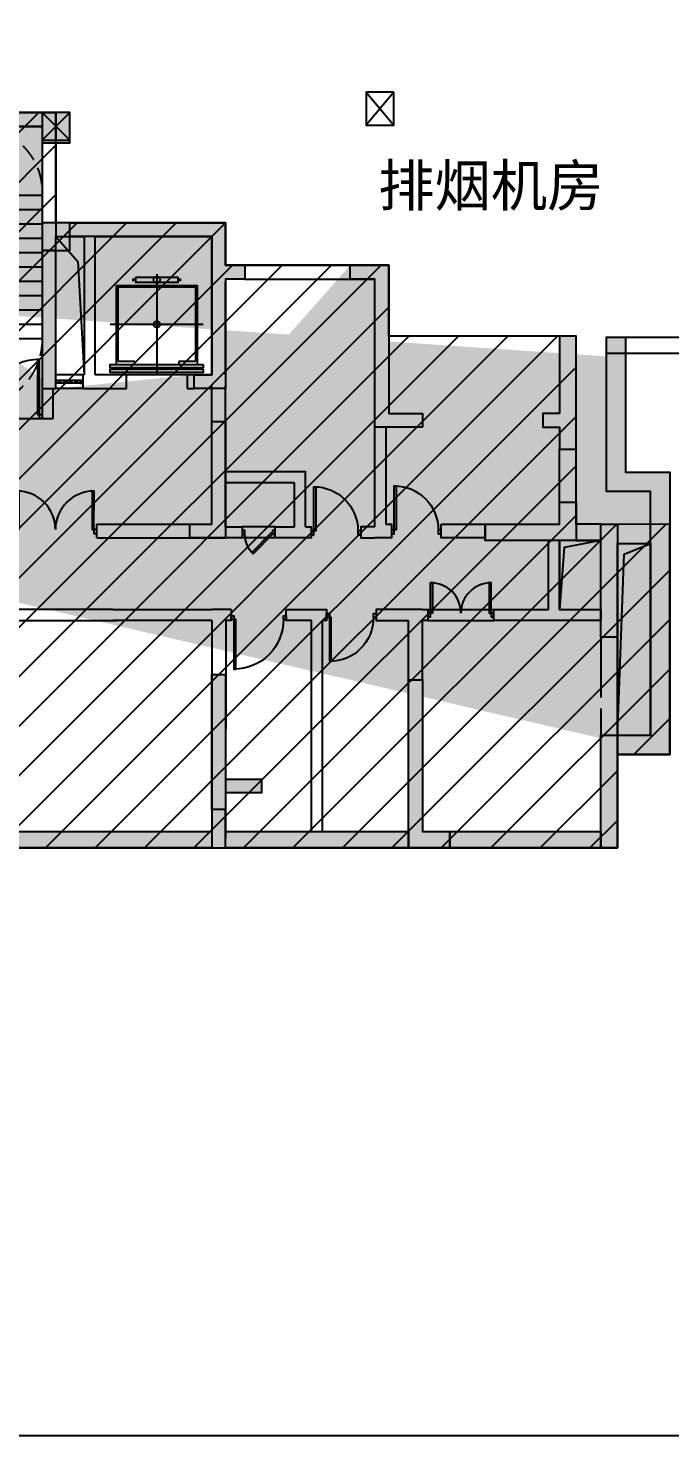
# Model space of a CAD drawing. Header units: millimetres. Extents: x -248992 to 1906102, y -24098 to 332602.
# Drawn here: x 772032 to 783680, y -24098 to 1459 of the extents above; entities that cross this region are included whole.
import ezdxf
from ezdxf.enums import TextEntityAlignment as Align

# ---------------------------------------------------------------- set-up
doc = ezdxf.new("R2010")
doc.units = ezdxf.units.MM
doc.header["$LTSCALE"] = 100
doc.linetypes.add('X-CORE-BF$0$HIDDEN2', pattern=[4.7625, 3.175, -1.5875])
doc.linetypes.add('X-CORE-BF$0$XG-14CORE-SF$0$X1-CORE-SF$0$HIDDEN2', pattern=[4.7625, 3.175, -1.5875])
for name, color, linetype in [('-ACO-TTLB', 153, 'Continuous'), ('18#-W-B1F$0$S-WALL-S', 4, 'Continuous'), ('18#-WTC-B1F$0$S-HATCH-X', 251, 'Continuous'), ('18#-WTC-B1F$0$S-WALL-S', 4, 'Continuous'), ('A-HATCH', 251, 'Continuous'), ('A-ROOM-IDEN', 31, 'Continuous'), ('A6-W-B1$0$S-WALL-S', 4, 'Continuous'), ('X-BF-18$0$A-DOOR', 190, 'Continuous'), ('X-BF-18$0$A-ROOF', 140, 'Continuous'), ('X-BF-18$0$A-WALL', 2, 'Continuous'), ('X-BF-18$0$xref(dwg引用图层)', 7, 'Continuous'), ('X-BF-18$0$XU-CORE-1F-N$0$A-DOOR', 190, 'Continuous'), ('X-BF-18$0$XU-CORE-SF$0$A-DOOR', 190, 'Continuous'), ('X-BF-18$0$XU-CORE-SF$0$XU-CORE-SF$0$A-STAIR', 142, 'Continuous'), ('X-CORE-BF$0$A-HOLE-FLOR', 242, 'Continuous'), ('X-CORE-BF$0$A-INDEX', 134, 'Continuous'), ('X-CORE-BF$0$A-RAIL', 55, 'Continuous'), ('X-CORE-BF$0$A-STAIR', 142, 'Continuous'), ('X-CORE-BF$0$A-WALL', 2, 'Continuous'), ('X-CORE-BF$0$XU-CORE-28F-1F$0$A-STAIR', 142, 'Continuous'), ('X-CORE-BF$0$XU-CORE-SF$0$A-EVTR', 193, 'Continuous'), ('X-CORE-BF$0$XU-CORE-SF$0$XU-CORE-SF$0$A-DOOR', 190, 'Continuous'), ('X-CORE-BF$0$XU-CORE-SF$0$XU-CORE-SF$0$A-SILL', 135, 'Continuous'), ('X-CORE-BF$0$XU-CORE-SF$0$XU-CORE-SF$0$A-STAIR', 142, 'Continuous'), ('X-CORE-BF$0$XU-CORE-SF$0$XU-CORE-SF$0$A-WIND', 126, 'Continuous'), ('xref(dwg引用图层)', 7, 'Continuous')]:
    doc.layers.add(name, color=color, linetype=linetype)
doc.layers.add('A6-W-B1$0$S-EDIT', color=241, linetype='Continuous', plot=False)
doc.layers.add('X-CORE-BF$0$XG-14CORE-SF$0$X1-CORE-SF$0$-ACO-PLTW', color=220, linetype='X-CORE-BF$0$XG-14CORE-SF$0$X1-CORE-SF$0$HIDDEN2', plot=False)
doc.layers.add('yichutu', color=7, linetype='Continuous', true_color=0xffffff, plot=False)
doc.styles.add('华文细黑', font='STXIHEI.TTF')

# ---------------------------------------------------------------- blocks, each defined once
blk = doc.blocks.new('*U312')
at = {"color": 0, "linetype": 'ByBlock', "lineweight": -2}
for points in [[(-1000, -35), (-950, -35), (-950, 35), (-1000, 35)], [(-50, -35), (0, -35), (0, 35), (-50, 35)], [(-85, -935), (-85, -35), (-50, -35), (-50, -935)]]:
    blk.add_lwpolyline(points, close=True, dxfattribs=at)
blk.add_arc((-50, -35), 900, 180, 270, dxfattribs=at)
blk = doc.blocks.new('*U320')
at = {"linetype": 'ByBlock', "lineweight": -2}
for points in [[(0, -35), (50, -35), (50, 35), (0, 35)], [(1450, -36), (1500, -36), (1500, 34), (1450, 34)], [(84, -735), (85, -35), (50, -35), (49, -735)], [(1414, -736), (1415, -36), (1450, -36), (1449, -736)]]:
    blk.add_lwpolyline(points, close=True, dxfattribs=at)
for centre, start, end in [((50, -35), 269.9503, 359.9503), ((1450, -36), 179.9503, 269.9503)]:
    blk.add_arc(centre, 700, start, end, dxfattribs=at)
blk = doc.blocks.new('*U321')
at = {"linetype": 'ByBlock', "lineweight": -2}
for points in [[(0, -35), (50, -35), (50, 35), (0, 35)], [(1150, -36), (1200, -36), (1200, 34), (1150, 34)], [(84, -585), (85, -35), (50, -35), (49, -585)], [(1114, -586), (1115, -36), (1150, -36), (1149, -586)]]:
    blk.add_lwpolyline(points, close=True, dxfattribs=at)
for centre, start, end in [((50, -35), 269.9503, 359.9503), ((1150, -36), 179.9503, 269.9503)]:
    blk.add_arc(centre, 550, start, end, dxfattribs=at)
blk = doc.blocks.new('*U322')
at = {"color": 0, "linetype": 'ByBlock', "lineweight": -2}
for points in [[(-85, 835), (-85, 35), (-50, 35), (-50, 835)], [(-900, 35), (-850, 35), (-850, -35), (-900, -35)], [(-50, 35), (0, 35), (0, -35), (-50, -35)]]:
    blk.add_lwpolyline(points, close=True, dxfattribs=at)
blk.add_arc((-50, 35), 800, 90, 180, dxfattribs=at)
blk = doc.blocks.new('*U323')
at = {"color": 0, "linetype": 'ByBlock', "lineweight": -2}
for points in [[(-85, 835), (-85, 35), (-50, 35), (-50, 835)], [(-900, 35), (-850, 35), (-850, -35), (-900, -35)], [(-50, 35), (0, 35), (0, -35), (-50, -35)]]:
    blk.add_lwpolyline(points, close=True, dxfattribs=at)
blk.add_arc((-50, 35), 800, 90, 180, dxfattribs=at)
blk = doc.blocks.new('*U317')
at = {"color": 0, "linetype": 'ByBlock', "lineweight": -2}
for points in [[(-900, -35), (-850, -35), (-850, 35), (-900, 35)], [(-50, -35), (0, -35), (0, 35), (-50, 35)], [(-85, -835), (-85, -35), (-50, -35), (-50, -835)]]:
    blk.add_lwpolyline(points, close=True, dxfattribs=at)
blk.add_arc((-50, -35), 800, 180, 270, dxfattribs=at)
blk = doc.blocks.new('X-CORE-BF$0$XU-CORE-SF$0$A-EVTR-a')
for p, q in [((0, 1825), (0, 0)), ((-430, 1700), (-430, 1750)), ((-380, 1725), (-430, 1725)), ((380, 1725), (430, 1725)), ((430, 1700), (430, 1750)), ((844, 915), (-844, 915)), ((550, 0), (-550, 0))]:
    blk.add_line(p, q)
for points in [[(-731, 190), (-731, 1625), (731, 1625), (731, 190)], [(-700, 245), (-700, 1595), (700, 1595), (700, 245)], [(-400, 245), (-700, 245)], [(-400, 190), (-400, 245)], [(700, 245), (400, 245)], [(400, 245), (400, 190)]]:
    blk.add_lwpolyline(points)
for points in [[(-380, 1775), (380, 1775), (380, 1675), (-380, 1675)], [(844, 190), (844, 130), (-844, 130), (-844, 190)], [(844, 100), (844, 40), (-844, 40), (-844, 100)]]:
    blk.add_lwpolyline(points, close=True)
blk.add_circle((0, 1725), 60)
blk.add_ellipse((0, 915), major_axis=(-60.1, 0), ratio=0.918919, start_param=-1.570796, end_param=4.712389)
blk = doc.blocks.new('*U236')
for p, q in [((-25, 0), (-25, 490)), ((25, 0), (25, 490))]:
    blk.add_line(p, q)
for points in [[(25, 490), (-25, 490), (-25, 440), (25, 440)], [(25, 490), (-25, 490), (-25, 440), (25, 440)], [(22, 487), (-22, 487), (-22, 443), (22, 443)], [(22, 487), (-22, 487), (-22, 443), (22, 443)], [(16, 395), (13, 395), (13, 399), (-16, 445), (-16, 450), (-13, 450), (-13, 446), (16, 400), (16, 395)], [(16, 295), (13, 295), (13, 299), (-16, 345), (-16, 350), (-13, 350), (-13, 346), (16, 300), (16, 295)], [(25, 0), (-25, 0), (-25, 50), (25, 50)], [(25, 0), (-25, 0), (-25, 50), (25, 50)], [(22, 3), (-22, 3), (-22, 47), (22, 47)], [(22, 3), (-22, 3), (-22, 47), (22, 47)], [(16, 195), (13, 195), (13, 199), (-16, 245), (-16, 250), (-13, 250), (-13, 246), (16, 200), (16, 195)], [(16, 95), (13, 95), (13, 99), (-16, 145), (-16, 150), (-13, 150), (-13, 146), (16, 100), (16, 95)]]:
    blk.add_lwpolyline(points, close=True)
blk = doc.blocks.new('*U237')
at = {"color": 0, "linetype": 'ByBlock', "lineweight": -2}
for points in [[(-85, 1035), (-85, 35), (-50, 35), (-50, 1035)], [(-1100, 35), (-1050, 35), (-1050, -35), (-1100, -35)], [(-50, 35), (0, 35), (0, -35), (-50, -35)]]:
    blk.add_lwpolyline(points, close=True, dxfattribs=at)
blk.add_arc((-50, 35), 1000, 90, 180, dxfattribs=at)
blk = doc.blocks.new('*U234')
blk.add_line((0, 1146), (0, 0))
at = {"const_width": 20}
blk.add_lwpolyline([(-103, 1092), (0, 1146), (103, 1092)], dxfattribs=at)
at = {"const_width": 45}
blk.add_lwpolyline([(-6, -22, 1), (6, 22, 1)], format="xyb", close=True, dxfattribs=at)
blk = doc.blocks.new('*U235')
blk.add_lwpolyline([(0, 0), (0, 3158), (1425, 3158), (1425, 1402)])
at = {"const_width": 20}
blk.add_lwpolyline([(1528, 1456), (1425, 1402), (1322, 1456)], dxfattribs=at)
at = {"const_width": 45}
blk.add_lwpolyline([(-6, -22, 1), (6, 22, 1)], format="xyb", close=True, dxfattribs=at)
blk = doc.blocks.new('X-CORE-BF')
at = {"layer": 'X-CORE-BF$0$A-HOLE-FLOR'}
blk.add_lwpolyline([(10090, 11610), (9693, 11157), (9580, 9100)], dxfattribs=at)
at = {"layer": 'X-CORE-BF$0$A-INDEX'}
for points in [[(12940, 11208), (12380, 11068), (12371, 10942), (12332, 11097), (12322, 10971), (11690, 10813)], [(12329, 11055), (11690, 10896)], [(12374, 10984), (12940, 11126)]]:
    blk.add_lwpolyline(points, dxfattribs=at)
at = {"layer": 'X-CORE-BF$0$A-RAIL'}
for points in [[(11765, 10914), (11765, 12435), (11515, 12435), (11515, 9655), (11765, 9655), (11765, 10832)], [(11715, 10819), (11715, 9705), (11565, 9705), (11565, 12385), (11715, 12385), (11715, 10902)]]:
    blk.add_lwpolyline(points, dxfattribs=at)
at = {"layer": 'X-CORE-BF$0$A-STAIR'}
blk.add_lwpolyline([(11590, 12360), (11590, 9730), (11690, 9730), (11690, 12360)], close=True, dxfattribs=at)
at = {"layer": 'X-CORE-BF$0$A-STAIR', "linetype": 'X-CORE-BF$0$HIDDEN2'}
for centre, radius, start, end in [((11540, 12410), 1200, 89.7585, 182.388), ((11740, 12410), 1200, 357.612, 90.2415), ((11590, 9760), 1250, 180, 270), ((11740, 9680), 1200, 270, 1.6924)]:
    blk.add_arc(centre, radius, start, end, dxfattribs=at)
at = {"layer": 'X-CORE-BF$0$A-WALL'}
for p, q in [((12940, 13610), (10340, 13610)), ((10340, 13610), (10340, 8410)), ((12940, 8410), (12940, 13610)), ((9380, 11610), (7260, 11610)), ((7260, 11610), (7260, 9100)), ((9380, 9100), (9380, 11610)), ((10090, 11610), (9580, 11610)), ((9580, 11610), (9580, 9100)), ((10090, 9100), (10090, 11610)), ((13190, 10890), (13190, 8310)), ((7260, 9100), (7710, 9100)), ((7710, 9100), (7710, 8850)), ((8810, 8850), (8810, 9100)), ((8810, 9100), (9380, 9100)), ((9580, 9100), (9600, 9100)), ((9600, 9100), (9600, 8850)), ((10090, 8850), (10090, 9100)), ((10090, 9100), (10090, 9100)), ((7710, 8850), (7583, 8850)), ((9600, 8850), (8810, 8850)), ((10140, 8850), (10090, 8850)), ((10140, 8310), (10140, 8850)), ((13190, 8510), (13190, 8510)), ((13190, 8510), (13190, 8310)), ((10340, 8310), (10140, 8310)), ((10340, 8410), (10340, 8410)), ((10340, 8410), (10340, 8310)), ((11440, 8310), (11440, 8410)), ((11440, 8410), (12940, 8410)), ((11660, 8310), (11440, 8310)), ((11780, 8310), (11660, 8310)), ((11660, 8310), (11660, 8310)), ((13190, 8310), (11780, 8310)), ((11780, 8310), (11780, 8310))]:
    blk.add_line(p, q, dxfattribs=at)
for points in [[(13190, 10890), (13190, 13860), (10090, 13860), (10090, 11610)], [(7010, 9100), (7010, 10790)]]:
    blk.add_lwpolyline(points, dxfattribs=at)
at = {"layer": 'X-CORE-BF$0$XG-14CORE-SF$0$X1-CORE-SF$0$-ACO-PLTW'}
blk.add_lwpolyline([(11740, 12410), (11540, 12410), (11540, 9680), (11740, 9680)], close=True, dxfattribs=at)
at = {"layer": 'X-CORE-BF$0$XU-CORE-28F-1F$0$A-STAIR'}
for p, q in [((11715, 11580), (11690, 11580)), ((12940, 11580), (11765, 11580)), ((11715, 11320), (11690, 11320)), ((12940, 11320), (11765, 11320)), ((11715, 11060), (11690, 11060)), ((12329, 11060), (11765, 11060)), ((12380, 11060), (12341, 11060)), ((12940, 11030), (12557, 11030)), ((11715, 10770), (11690, 10770)), ((12940, 10770), (11765, 10770)), ((11715, 10510), (11690, 10510)), ((12940, 10510), (11765, 10510)), ((11715, 10250), (11690, 10250)), ((12940, 10250), (11765, 10250)), ((11715, 9990), (11690, 9990)), ((12940, 9990), (11765, 9990)), ((11715, 9730), (11690, 9730)), ((12940, 9730), (11765, 9730))]:
    blk.add_line(p, q, dxfattribs=at)
for points in [[(11515, 12360), (10340, 12360)], [(11590, 12360), (11565, 12360)], [(11690, 12360), (11715, 12360)], [(11765, 12360), (12940, 12360)], [(11515, 12100), (10340, 12100)], [(11590, 12100), (11565, 12100)], [(11690, 12100), (11715, 12100)], [(11765, 12100), (12940, 12100)], [(11515, 11840), (10340, 11840)], [(11590, 11840), (11565, 11840)], [(11690, 11840), (11715, 11840)], [(11765, 11840), (12940, 11840)], [(11515, 11580), (10340, 11580)], [(11590, 11580), (11565, 11580)], [(11515, 11320), (10340, 11320)], [(11590, 11320), (11565, 11320)], [(11515, 11060), (10340, 11060)], [(11590, 11060), (11565, 11060)], [(11515, 10800), (10340, 10800)], [(11590, 10800), (11565, 10800)], [(11515, 10540), (10340, 10540)], [(11590, 10540), (11565, 10540)], [(11515, 10280), (10340, 10280)], [(11590, 10280), (11565, 10280)], [(11515, 10020), (10340, 10020)], [(11590, 10020), (11565, 10020)], [(11515, 9760), (10340, 9760)], [(11590, 9760), (11565, 9760)]]:
    blk.add_lwpolyline(points, dxfattribs=at)
at = {"layer": 'X-CORE-BF$0$XU-CORE-SF$0$XU-CORE-SF$0$A-SILL'}
for points in [[(9600, 9100), (10090, 9100)], [(9600, 8850), (10090, 8850)]]:
    blk.add_lwpolyline(points, dxfattribs=at)
at = {"layer": 'X-CORE-BF$0$XU-CORE-SF$0$XU-CORE-SF$0$A-STAIR'}
blk.add_lwpolyline([(11440, 8310), (10340, 8310)], dxfattribs=at)
at = {"layer": 'X-CORE-BF$0$A-INDEX'}
blk.add_blockref('*U235', (10927, 9760), dxfattribs=at)
at = {"layer": 'X-CORE-BF$0$A-INDEX', "xscale": -1}
blk.add_blockref('*U234', (12352, 9730), dxfattribs=at)
at = {"layer": 'X-CORE-BF$0$XU-CORE-SF$0$A-EVTR', "xscale": -1}
blk.add_blockref('X-CORE-BF$0$XU-CORE-SF$0$A-EVTR-a', (8260, 9100), dxfattribs=at)
at = {"layer": 'X-CORE-BF$0$XU-CORE-SF$0$XU-CORE-SF$0$A-DOOR', "extrusion": (0, 0, -1), "zscale": -1}
blk.add_blockref('*U237', (-10340, 8345), dxfattribs=at)
at = {"layer": 'X-CORE-BF$0$XU-CORE-SF$0$XU-CORE-SF$0$A-WIND', "rotation": 270}
blk.add_blockref('*U236', (9600, 8973), dxfattribs=at)
blk = doc.blocks.new('*U314')
at = {"linetype": 'ByBlock', "lineweight": -2}
for points in [[(-428, 364), (-75, 10), (-50, 35), (-404, 389)], [(-600, 35), (-550, 35), (-550, -35), (-600, -35)], [(-50, 35), (0, 35), (0, -35), (-50, -35)]]:
    blk.add_lwpolyline(points, close=True, dxfattribs=at)
blk.add_arc((-50, 35), 500, 135, 180, dxfattribs=at)
blk = doc.blocks.new('X-BF-18')
at = {"layer": 'X-BF-18$0$A-ROOF', "color": 1, "linetype": 'Continuous', "ltscale": 0.5}
for points in [[(40200, 6090), (39450, 6090), (39450, 4840), (40200, 4840)], [(40500, 6040), (41100, 6040), (41100, 2550), (40500, 2550)]]:
    blk.add_lwpolyline(points, close=True, dxfattribs=at)
for points in [[(40200, 6090), (39534, 5967), (39450, 4840)], [(40500, 2550), (40621, 5843), (41100, 6040)]]:
    blk.add_lwpolyline(points, dxfattribs=at)
at = {"layer": 'X-BF-18$0$A-WALL'}
for p, q in [((36300, 8150), (36300, 7390)), ((36300, 7390), (36300, 6390)), ((37300, 6390), (38103, 6390)), ((38103, 6390), (38103, 6140)), ((38103, 6140), (37883, 6140)), ((37883, 6140), (37883, 6140)), ((31340, 4840), (30324, 4840)), ((30324, 4640), (31417, 4640)), ((31340, 4840), (33141, 4840)), ((33141, 4640), (31340, 4640))]:
    blk.add_line(p, q, dxfattribs=at)
for points in [[(33740, 11090), (35050, 11090), (35050, 11090), (36100, 11090), (36100, 11090)], [(33740, 10840), (34850, 10840), (34850, 10840), (36100, 10840)], [(31050, 6389), (33140, 6389), (33140, 8900)], [(33390, 6340), (33390, 8900)], [(36100, 7390), (36100, 8150)], [(39450, 6790), (39450, 7750)], [(39750, 6790), (39750, 7750)], [(34841, 6340), (34841, 7340), (33390, 7340)], [(36100, 6340), (36100, 7390)], [(34641, 7140), (33390, 7140)], [(34641, 6340), (34641, 7140)], [(36300, 6390), (36400, 6390), (36400, 6140), (36100, 6140)], [(37883, 6140), (37300, 6140), (37300, 6390)], [(31050, 6140), (31050, 6389)], [(31050, 6140), (33390, 6140)], [(33390, 6340), (33691, 6340), (33691, 6140)], [(33691, 6140), (33390, 6140)], [(34841, 6340), (34941, 6340), (34941, 6140), (34291, 6140)], [(34291, 6140), (34291, 6340), (34641, 6340)], [(36100, 6340), (35841, 6340), (35841, 6140), (36100, 6140)], [(39250, 4840), (39250, 6090)], [(39450, 4840), (39450, 6090)], [(40500, 6040), (41100, 6040), (41100, 2550), (40500, 2550)], [(30324, 4840), (28661, 4840), (28660, 3991), (28560, 3991), (28560, 3791), (28860, 3791), (28861, 4640), (30351, 4640)], [(33141, 4640), (33140, 690)], [(33491, 4840), (33141, 4840)], [(33491, 4840), (33491, 4640), (33391, 4640), (33390, 690)], [(34491, 4840), (35223, 4840), (35223, 4640), (35150, 4640)], [(34950, 4640), (34491, 4640), (34491, 4840)], [(34950, 810), (34950, 4640)], [(35150, 810), (35150, 4640)], [(36960, 4840), (36123, 4840), (36123, 4640), (36710, 4640)], [(36710, 3560), (36710, 4640)], [(37060, 4840), (37060, 4640), (36960, 4640)], [(36960, 4840), (37060, 4840)], [(36960, 3560), (36960, 4640)], [(39450, 4840), (40200, 4840), (40200, 4640), (38260, 4640), (38260, 4840), (39250, 4840)], [(40200, 4340), (40200, 3240)], [(40500, 4340), (40500, 2560)], [(40200, 3040), (40200, 2560)]]:
    blk.add_lwpolyline(points, dxfattribs=at)
at = {"layer": 'X-BF-18$0$XU-CORE-SF$0$XU-CORE-SF$0$A-STAIR'}
for points in [[(34291, 6340), (33691, 6340)], [(34291, 6140), (33691, 6140)], [(37060, 4840), (38260, 4840)], [(37060, 4640), (38260, 4640)]]:
    blk.add_lwpolyline(points, dxfattribs=at)
at = {"layer": 'X-BF-18$0$A-DOOR', "xscale": -1, "rotation": 180}
blk.add_blockref('*U314', (34291, 6240), dxfattribs=at)
at = {"layer": 'X-BF-18$0$xref(dwg引用图层)', "xscale": -1}
blk.add_blockref('X-CORE-BF', (40400, 0), dxfattribs=at)
at = {"layer": 'X-BF-18$0$XU-CORE-1F-N$0$A-DOOR', "rotation": 180}
for name, p in [('*U320', (31050, 6255)), ('*U321', (38260, 4739))]:
    blk.add_blockref(name, p, dxfattribs=at)
at = {"layer": 'X-BF-18$0$XU-CORE-SF$0$A-DOOR', "extrusion": (0, 0, -1), "zscale": -1}
for name, p in [('*U322', (-34941, 6233)), ('*U323', (-36400, 6250)), ('*U312', (-33491, 4692)), ('*U317', (-35223, 4730))]:
    blk.add_blockref(name, p, dxfattribs=at)
blk = doc.blocks.new('18#-W-B1F', base_point=(-68204, -144150))
at = {"layer": '18#-W-B1F$0$S-WALL-S', "color": 0, "linetype": 'ByBlock'}
for points in [[(-38144, -130290), (-38144, -130540), (-40744, -130540), (-40744, -135640), (-40744, -136160), (-40994, -136160), (-40994, -133310), (-41344, -133310), (-41344, -133060), (-40994, -133060), (-40994, -130290), (-38144, -130290), (-38144, -130290)], [(-37644, -132290), (-34814, -132290), (-34814, -133060), (-34464, -133060), (-34464, -133310), (-34814, -133310), (-34814, -135300), (-35387, -135300), (-35387, -135050), (-35064, -135050), (-35064, -132540), (-37644, -132540), (-37644, -132290)], [(-37894, -132790), (-38144, -132790), (-38144, -135300), (-37894, -135300), (-37894, -132790)], [(-26754, -141940), (-27704, -141940), (-27704, -141590), (-27104, -141590), (-27104, -138110), (-27104, -137760), (-27104, -137165), (-27904, -137165), (-27904, -134365), (-27554, -134365), (-27554, -136815), (-26754, -136815), (-26754, -141940)]]:
    blk.add_lwpolyline(points, dxfattribs=at)
for points in [[(-38144, -130290), (-38144, -130840), (-37644, -130840), (-37644, -130290)], [(-38144, -132290), (-38144, -132790), (-37644, -132790), (-37644, -132290)], [(-31244, -136000), (-32104, -136000), (-32104, -133310), (-32554, -133310), (-32554, -133060), (-31854, -133060), (-31854, -135750), (-31244, -135750)], [(-28754, -135750), (-29054, -135750), (-29054, -136000), (-28754, -136000), (-28754, -136400), (-28454, -136400), (-28454, -134350), (-28754, -134350)], [(-35464, -137760), (-35064, -137760), (-35064, -135900), (-34814, -135900), (-34814, -138010), (-35464, -138010)], [(-28454, -137360), (-28454, -138060), (-30104, -138060), (-30104, -137760), (-28754, -137760), (-28754, -137360)], [(-28004, -137760), (-28454, -137760), (-28454, -138060), (-28004, -138060)], [(-27704, -137760), (-27704, -139810), (-28004, -139810), (-28004, -137760)], [(-35064, -142940), (-35064, -140490), (-34814, -140490), (-34814, -142390), (-34164, -142390), (-34164, -142640), (-34814, -142640), (-34814, -142940)], [(-30744, -143640), (-31494, -143640), (-31494, -140590), (-31244, -140590), (-31244, -143340), (-30744, -143340)], [(-28004, -143640), (-28004, -141590), (-27704, -141590), (-27704, -143640)], [(-34814, -142940), (-35064, -142940), (-35064, -143640), (-34814, -143640)], [(-40744, -143340), (-35064, -143340), (-35064, -143640), (-40744, -143640)], [(-31494, -143640), (-34814, -143640), (-34814, -143340), (-31494, -143340)], [(-30744, -143340), (-28004, -143340), (-28004, -143640), (-30744, -143640)]]:
    blk.add_lwpolyline(points, close=True, dxfattribs=at)
blk = doc.blocks.new('18#-WTC-B1F', base_point=(-68204, -144150))
at = {"layer": '18#-WTC-B1F$0$S-HATCH-X'}
h = blk.add_hatch(color=256, dxfattribs=at)
h.dxf.hatch_style = 1
h.paths.add_polyline_path([(-40744, -130540), (-38144, -130540), (-38144, -130290), (-40994, -130290), (-40994, -133060), (-41344, -133060), (-41344, -133310), (-40994, -133310), (-40994, -136160), (-40744, -136160), (-40744, -135640)])
h = blk.add_hatch(color=256, dxfattribs=at)
h.dxf.hatch_style = 1
h.paths.add_polyline_path([(-37644, -130290), (-38144, -130290), (-38144, -130540), (-38144, -130840), (-37644, -130840)])
h = blk.add_hatch(color=256, dxfattribs=at)
h.dxf.hatch_style = 1
h.paths.add_polyline_path([(-28004, -137760), (-28454, -137760), (-28454, -138060), (-28004, -138060)], flags=16)
edge = h.paths.add_edge_path(flags=16)
edge.add_line((-45304, -137760), (-45304, -138010))
edge.add_line((-45304, -138010), (-47354, -138010))
edge.add_line((-47354, -138010), (-47354, -137360))
edge.add_line((-47354, -137360), (-47104, -137360))
edge.add_line((-35464, -137710), (-35064, -137710))
edge.add_line((-35064, -137710), (-35064, -135900))
edge = h.paths.add_edge_path(flags=16)
edge.add_line((-35064, -135900), (-34814, -135900))
edge.add_line((-34814, -135900), (-34814, -137960))
edge.add_line((-34814, -137960), (-35464, -137960))
edge.add_line((-35464, -137960), (-35464, -137710))
edge.add_line((-31244, -136000), (-32104, -136000))
edge.add_line((-32104, -136000), (-32104, -133310))
edge.add_line((-32104, -133310), (-32554, -133310))
edge.add_line((-32554, -133310), (-32554, -133060))
edge = h.paths.add_edge_path(flags=16)
edge.add_line((-30104, -138060), (-30104, -137760))
edge.add_line((-30104, -137760), (-28754, -137760))
edge.add_line((-28754, -137760), (-28754, -137360))
edge.add_line((-28754, -137360), (-28454, -137360))
h.paths.add_polyline_path([(-27704, -137760), (-27704, -139810), (-28004, -139810), (-28004, -137760)], flags=16)
edge = h.paths.add_edge_path(flags=16)
edge.add_line((-31494, -140590), (-31244, -140590))
edge = h.paths.add_edge_path(flags=16)
edge.add_line((-31244, -140590), (-31244, -143340))
h.paths.add_polyline_path([(-28754, -135750), (-29054, -135750), (-29054, -136000), (-28754, -136000), (-28754, -136400), (-28454, -136400), (-28454, -134350), (-28754, -134350)], flags=16)
edge = h.paths.add_edge_path(flags=16)
edge.add_line((-35387, -135050), (-35064, -135050))
edge.add_line((-35064, -135050), (-35064, -132540))
edge.add_line((-35064, -132540), (-37894, -132540))
edge.add_line((-37894, -132540), (-37894, -135300))
edge = h.paths.add_edge_path(flags=16)
edge.add_line((-37894, -135300), (-38144, -135300))
edge.add_line((-38144, -135300), (-38144, -130540))
edge.add_line((-38144, -130540), (-40744, -130540))
edge.add_line((-40744, -130540), (-40744, -133310))
edge = h.paths.add_edge_path(flags=16)
edge.add_line((-48654, -138010), (-48654, -137360))
edge.add_line((-48654, -137360), (-48904, -137360))
edge.add_line((-60544, -137710), (-60944, -137710))
edge.add_line((-60944, -137710), (-60944, -135900))
edge.add_line((-60944, -135900), (-61194, -135900))
edge.add_line((-61194, -135900), (-61194, -137960))
edge.add_line((-61194, -137960), (-60544, -137960))
edge.add_line((-60544, -137960), (-60544, -137710))
edge = h.paths.add_edge_path()
edge.add_line((-27904, -134715), (-27554, -134715))
edge.add_line((-27554, -134715), (-27554, -136815))
edge.add_line((-27554, -136815), (-26754, -136815))
edge.add_line((-26754, -136815), (-26754, -141940))
edge.add_line((-52254, -136000), (-51444, -136000))
edge.add_line((-51444, -136000), (-51444, -135750))
edge.add_line((-51444, -135750), (-52004, -135750))
edge.add_line((-52004, -135750), (-52004, -133060))
h = blk.add_hatch(color=256, dxfattribs=at)
h.dxf.hatch_style = 1
h.paths.add_polyline_path([(-38144, -132290), (-37644, -132290), (-37644, -132790), (-38144, -132790)])
h = blk.add_hatch(color=256, dxfattribs=at)
h.dxf.hatch_style = 1
h.paths.add_polyline_path([(-34814, -132290), (-37644, -132290), (-37644, -132540), (-35064, -132540), (-35064, -135050), (-35387, -135050), (-35387, -135300), (-34814, -135300), (-34814, -133310), (-34464, -133310), (-34464, -133060), (-34814, -133060)])
h = blk.add_hatch(color=256, dxfattribs=at)
h.dxf.hatch_style = 1
h.paths.add_polyline_path([(-37894, -132790), (-38144, -132790), (-38144, -135300), (-37894, -135300)])
h = blk.add_hatch(color=256, dxfattribs=at)
h.dxf.hatch_style = 1
h.paths.add_polyline_path([(-28004, -137760), (-28454, -137760), (-28454, -138060), (-28004, -138060)], flags=16)
edge = h.paths.add_edge_path()
edge.add_line((-30744, -143340), (-28004, -143340))
edge.add_line((-28004, -143340), (-28004, -143640))
edge.add_line((-28004, -143640), (-30744, -143640))
edge.add_line((-30744, -143640), (-30744, -143340))
edge.add_line((-47104, -137360), (-47104, -137760))
edge.add_line((-47104, -137760), (-45304, -137760))
edge = h.paths.add_edge_path(flags=16)
edge.add_line((-45304, -137760), (-45304, -138010))
edge.add_line((-45304, -138010), (-47354, -138010))
edge.add_line((-47354, -138010), (-47354, -137360))
edge.add_line((-47354, -137360), (-47104, -137360))
edge.add_line((-35464, -137710), (-35064, -137710))
edge.add_line((-35064, -137710), (-35064, -135900))
edge = h.paths.add_edge_path(flags=16)
edge.add_line((-35064, -135900), (-34814, -135900))
edge.add_line((-34814, -135900), (-34814, -137960))
edge.add_line((-34814, -137960), (-35464, -137960))
edge.add_line((-35464, -137960), (-35464, -137710))
edge.add_line((-31244, -136000), (-32104, -136000))
edge.add_line((-32104, -136000), (-32104, -133310))
edge.add_line((-32104, -133310), (-32554, -133310))
edge.add_line((-32554, -133310), (-32554, -133060))
edge = h.paths.add_edge_path(flags=16)
edge.add_line((-30104, -138060), (-30104, -137760))
edge.add_line((-30104, -137760), (-28754, -137760))
edge.add_line((-28754, -137760), (-28754, -137360))
edge.add_line((-28754, -137360), (-28454, -137360))
edge = h.paths.add_edge_path(flags=16)
edge.add_line((-31494, -140590), (-31244, -140590))
edge = h.paths.add_edge_path(flags=16)
edge.add_line((-31244, -140590), (-31244, -143340))
h = blk.add_hatch(color=256, dxfattribs=at)
h.dxf.hatch_style = 1
h.paths.add_polyline_path([(-28004, -137760), (-28454, -137760), (-28454, -138060), (-28004, -138060)], flags=16)
edge = h.paths.add_edge_path(flags=16)
edge.add_line((-35064, -135900), (-34814, -135900))
edge.add_line((-34814, -135900), (-34814, -137960))
edge.add_line((-34814, -137960), (-35464, -137960))
edge.add_line((-35464, -137960), (-35464, -137710))
edge.add_line((-31244, -136000), (-32104, -136000))
edge.add_line((-32104, -136000), (-32104, -133310))
edge.add_line((-32104, -133310), (-32554, -133310))
edge.add_line((-32554, -133310), (-32554, -133060))
edge = h.paths.add_edge_path(flags=17)
edge.add_line((-32554, -133060), (-31854, -133060))
edge.add_line((-31854, -133060), (-31854, -135750))
edge.add_line((-31854, -135750), (-31244, -135750))
edge.add_line((-31244, -135750), (-31244, -136000))
edge.add_line((-28454, -137360), (-28454, -138060))
edge.add_line((-28454, -138060), (-30104, -138060))
edge = h.paths.add_edge_path(flags=16)
edge.add_line((-30104, -138060), (-30104, -137760))
edge.add_line((-30104, -137760), (-28754, -137760))
edge.add_line((-28754, -137760), (-28754, -137360))
edge.add_line((-28754, -137360), (-28454, -137360))
h.paths.add_polyline_path([(-28754, -135750), (-29054, -135750), (-29054, -136000), (-28754, -136000), (-28754, -136400), (-28454, -136400), (-28454, -134350), (-28754, -134350)], flags=16)
h = blk.add_hatch(color=256, dxfattribs=at)
h.dxf.hatch_style = 1
h.paths.add_polyline_path([(-31854, -133060), (-32554, -133060), (-32554, -133310), (-32104, -133310), (-32104, -136000), (-31244, -136000), (-31244, -135750), (-31854, -135750)])
h = blk.add_hatch(color=256, dxfattribs=at)
h.dxf.hatch_style = 1
h.paths.add_polyline_path([(-27554, -134365), (-27904, -134365), (-27904, -137165), (-27104, -137165), (-27104, -137760), (-27104, -138110), (-27104, -141590), (-27704, -141590), (-27704, -141940), (-26754, -141940), (-26754, -136815), (-27554, -136815)])
h = blk.add_hatch(color=256, dxfattribs=at)
h.dxf.hatch_style = 1
h.paths.add_polyline_path([(-27704, -137760), (-27704, -139810), (-28004, -139810), (-28004, -137760)], flags=16)
edge = h.paths.add_edge_path(flags=17)
edge.add_line((-26754, -141940), (-27704, -141940))
edge.add_line((-27704, -141940), (-27704, -141590))
edge.add_line((-27704, -141590), (-27104, -141590))
edge.add_line((-27104, -141590), (-27104, -138110))
edge.add_line((-27104, -138110), (-27104, -137760))
edge.add_line((-27104, -137760), (-27104, -137165))
edge.add_line((-27104, -137165), (-27904, -137165))
edge.add_line((-27904, -137165), (-27904, -134715))
h = blk.add_hatch(color=256, dxfattribs=at)
h.dxf.hatch_style = 1
h.paths.add_polyline_path([(-34814, -135900), (-35064, -135900), (-35064, -137760), (-35464, -137760), (-35464, -138010), (-34814, -138010)])
h = blk.add_hatch(color=256, dxfattribs=at)
h.dxf.hatch_style = 1
h.paths.add_polyline_path([(-28454, -137760), (-28454, -137360), (-28754, -137360), (-28754, -137760), (-30104, -137760), (-30104, -138060), (-28454, -138060)])
h = blk.add_hatch(color=256, dxfattribs=at)
h.dxf.hatch_style = 1
h.paths.add_polyline_path([(-34814, -140490), (-35064, -140490), (-35064, -142940), (-34814, -142940), (-34814, -142640), (-34164, -142640), (-34164, -142390), (-34814, -142390)])
h = blk.add_hatch(color=256, dxfattribs=at)
h.dxf.hatch_style = 1
h.paths.add_polyline_path([(-31244, -140590), (-31494, -140590), (-31494, -143640), (-30744, -143640), (-30744, -143340), (-31244, -143340)])
h = blk.add_hatch(color=256, dxfattribs=at)
h.dxf.hatch_style = 1
h.paths.add_polyline_path([(-27704, -141590), (-28004, -141590), (-28004, -143640), (-27704, -143640)])
h = blk.add_hatch(color=256, dxfattribs=at)
h.dxf.hatch_style = 1
h.paths.add_polyline_path([(-34814, -142940), (-35064, -142940), (-35064, -143640), (-34814, -143640)], flags=17)
h = blk.add_hatch(color=256, dxfattribs=at)
h.dxf.hatch_style = 1
h.paths.add_polyline_path([(-40744, -143340), (-35064, -143340), (-35064, -143640), (-40744, -143640)], flags=17)
h = blk.add_hatch(color=256, dxfattribs=at)
h.dxf.hatch_style = 1
h.paths.add_polyline_path([(-31494, -143640), (-34814, -143640), (-34814, -143340), (-31494, -143340)], flags=17)
h = blk.add_hatch(color=256, dxfattribs=at)
h.dxf.hatch_style = 1
h.paths.add_polyline_path([(-28004, -143340), (-30744, -143340), (-30744, -143640), (-28004, -143640)])
at = {"layer": '18#-WTC-B1F$0$S-WALL-S', "color": 0, "linetype": 'ByBlock'}
blk.add_blockref('18#-W-B1F', (-68204, -144150), dxfattribs=at)
blk = doc.blocks.new('BF1')
at = {"layer": 'xref(dwg引用图层)'}
blk.add_blockref('18#-WTC-B1F', (10, -13935), dxfattribs=at)
blk = doc.blocks.new('A6-W-B1$0$Z-2')
at = {"layer": 'A6-W-B1$0$S-EDIT'}
for p, q in [((72869, 44139), (73369, 43539)), ((73369, 44139), (72869, 43539))]:
    blk.add_line(p, q, dxfattribs=at)
at = {"layer": 'A6-W-B1$0$S-WALL-S', "color": 0, "linetype": 'ByBlock', "lineweight": -2}
blk.add_lwpolyline([(73369, 44139), (72869, 44139), (72869, 43539), (73369, 43539), (73369, 44139)], dxfattribs=at)
blk = doc.blocks.new('A6-W-B1$0$Z-3')
at = {"layer": 'A6-W-B1$0$S-EDIT'}
for p, q in [((-250, 250), (250, -250)), ((250, 250), (-250, -250))]:
    blk.add_line(p, q, dxfattribs=at)
at = {"layer": 'A6-W-B1$0$S-WALL-S', "color": 0, "linetype": 'ByBlock', "lineweight": -2}
blk.add_lwpolyline([(250, 250), (-250, 250), (-250, -250), (250, -250), (250, 250)], dxfattribs=at)
blk = doc.blocks.new('A6-W-B1', base_point=(85957, 40190))
at = {"layer": 'A6-W-B1$0$S-WALL-S'}
blk.add_lwpolyline([(141067, 28465), (136617, 28465), (136617, 35740), (126268, 35740), (126268, 36040), (136967, 36040), (136967, 28815), (141067, 28815), (141067, 28515)], dxfattribs=at)
for name, p in [('A6-W-B1$0$Z-2', (49038, -3650)), ('A6-W-B1$0$Z-3', (116277, 39865))]:
    blk.add_blockref(name, p, dxfattribs=at)
blk = doc.blocks.new('yct-1189-841-356700-252300-300-0.0')
at = {"layer": 'yichutu', "color": 7, "true_color": 0xffffff}
blk.add_lwpolyline([(0, 0), (0, 252300), (356700, 252300), (356700, 0)], close=True, dxfattribs=at)
blk = doc.blocks.new('dttc')
at = {"layer": 'A-HATCH'}
h = blk.add_hatch(dxfattribs=at)
h.set_pattern_fill('ANSI31', color=256, scale=200)
h.paths.add_polyline_path([(7020, -2075), (7020, -9025), (16148, -9025), (16148, -7795), (20110, -7795), (20114, -13425), (40510, -13425), (40510, -11725), (41460, -11725), (41460, -7545), (39760, -7555), (39760, -4135), (36360, -4135), (36360, -2845), (33400, -2845), (33400, -2075), (30320, -2075), (30320, -75), (27220, -75), (27220, -2845), (24210, -2845), (24210, -4250), (16210, -4250), (16210, -2845), (13200, -2845), (13200, -75), (10100, -75), (10100, -2075)])
blk.add_lwpolyline([(20114, -13425), (40510, -13425), (40510, -11725), (41460, -11725), (41460, -7545), (39760, -7555), (39760, -4135), (36360, -4135), (36360, -2845), (33400, -2845), (33400, -2075), (30320, -2075), (30320, -75), (27220, -75)], dxfattribs=at)

msp = doc.modelspace()

# ---------------------------------------------------------------- block references
at = {"layer": '-ACO-TTLB'}
for name in ['BF1', 'dttc']:
    msp.add_blockref(name, (742216.9, 0), dxfattribs=at)
at = {"layer": 'xref(dwg引用图层)'}
for name, p in [('A6-W-B1', (742216.9, 0)), ('X-BF-18', (742226.9, -13935))]:
    msp.add_blockref(name, p, dxfattribs=at)
at = {"layer": 'yichutu', "rotation": 90}
msp.add_blockref('yct-1189-841-356700-252300-300-0.0', (961206.7, -24097.9), dxfattribs=at)

# ---------------------------------------------------------------- texts
at = {"layer": 'A-ROOM-IDEN', "style": '华文细黑'}
msp.add_text('排烟机房', height=750, dxfattribs=at).set_placement((780429.9, -1772.5), align=Align.CENTER)

doc.saveas('drawing.dxf')
